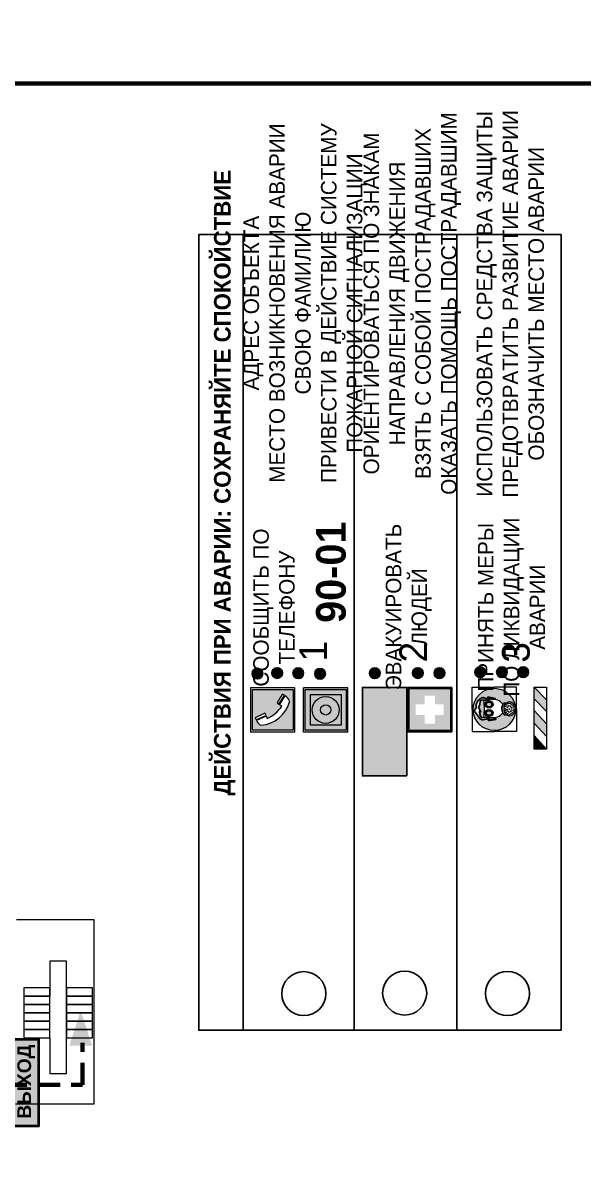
# Model space of a CAD drawing. Header units: millimetres. Extents: x 13114 to 67229, y 22859 to 38520.
# Drawn here: x 23837 to 23938.3, y 31096.8 to 31301.6 of the extents above; entities that cross this region are included whole.
import ezdxf

# ---------------------------------------------------------------- set-up
doc = ezdxf.new("R2010")
doc.units = ezdxf.units.MM
doc.linetypes.add('{ Wide Dash }', pattern=[12, 4, -2, 4, -2])
doc.layers.add('План_Штампы', color=7, linetype='Continuous')
doc.styles.add('обычный', font='arial.ttf')

# ---------------------------------------------------------------- blocks, each defined once
blk = doc.blocks.new('A$C38D26F80')
h = blk.add_hatch(color=5)
h.dxf.hatch_style = 1
h.paths.add_polyline_path([(-8.77, -4.48, 1), (-0.19, -4.48, 1)])
h.paths.add_polyline_path([(-6.75, -3.58), (-6.75, -3.31), (-6.62, -3.22), (-6.5, -3.22), (-6.42, -3.3), (-6.39, -3.28), (-6.59, -2.23), (-6.59, -2.01), (-6.38, -1.58), (-4.76, -0.4), (-4.13, -0.79, -0.362848), (-2.1, -2.1, -0.201049), (-2.17, -2.48, 0.085434), (-2.26, -3.13), (-1.9, -3.16), (-2.25, -4.7), (-2.4, -4.59), (-2.43, -4.34), (-2.36, -4.34), (-2.14, -3.34), (-2.47, -3.42), (-2.58, -1.95), (-2.77, -1.58), (-3.58, -1.52), (-3.92, -1.26), (-5.05, -1.73), (-4.87, -1.39), (-5.41, -1.6), (-5.41, -1.46), (-6.13, -1.87), (-6.18, -3.5), (-6.56, -3.47), (-6.37, -4.59), (-6.16, -4.43), (-6.16, -4.66), (-6.36, -4.79), (-6.37, -4.8), (-6.51, -4.76)], flags=16)
h.paths.add_polyline_path([(-6.51, -4.76), (-6.36, -4.79), (-6.37, -4.8)], flags=0)
h.paths.add_polyline_path([(-5.92, -2.34, 0.089508), (-2.67, -2.35), (-2.48, -3.88, -0.268602), (-3.4, -6.18, 0.262449), (-5.2, -6.18, -0.268602), (-6.11, -3.88)], flags=16)
edge = h.paths.add_edge_path(flags=16)
edge.add_ellipse((-5.19, -3.41), major_axis=(0, 0.842), ratio=0.848992, start_angle=0, end_angle=360)
edge = h.paths.add_edge_path(flags=0)
edge.add_ellipse((-5.19, -3.39), major_axis=(0, 0.665), ratio=0.853798, start_angle=0, end_angle=360)
edge = h.paths.add_edge_path(flags=0)
edge.add_ellipse((-5.19, -3.4), major_axis=(0, 0.528), ratio=0.864094, start_angle=0, end_angle=360)
edge = h.paths.add_edge_path(flags=16)
edge.add_ellipse((-3.47, -3.4), major_axis=(0, 0.842), ratio=0.848992, start_angle=0, end_angle=360)
h.paths.add_polyline_path([(-3.13, -6.45), (-3.13, -6.84, 0.383174), (-5.57, -6.85), (-5.57, -6.49, -0.369952)], flags=16)
edge = h.paths.add_edge_path(flags=0)
edge.add_ellipse((-3.47, -3.39), major_axis=(0, 0.665), ratio=0.853798, start_angle=0, end_angle=360)
edge = h.paths.add_edge_path(flags=0)
edge.add_ellipse((-3.47, -3.4), major_axis=(0, 0.528), ratio=0.864094, start_angle=0, end_angle=360)
edge = h.paths.add_edge_path(flags=16)
edge.add_ellipse((-4.34, -7.57), major_axis=(-1.48, 0), ratio=0.744955, start_angle=0, end_angle=360)
h.paths.add_polyline_path([(-5.01, -6.85, -1), (-5.15, -6.85, -1)], flags=0)
h.paths.add_polyline_path([(-5.33, -7.14, -1), (-5.47, -7.14, -1)], flags=0)
h.paths.add_polyline_path([(-4.61, -6.71, -1), (-4.74, -6.71, -1)], flags=16)
h.paths.add_polyline_path([(-5.43, -7.51, -1), (-5.57, -7.51, -1)], flags=0)
h.paths.add_polyline_path([(-4.26, -6.67, -1), (-4.4, -6.67, -1)], flags=16)
h.paths.add_polyline_path([(-4.74, -7.14, -1), (-4.88, -7.14, -1)], flags=0)
h.paths.add_polyline_path([(-4.93, -7.43, -1), (-5.07, -7.43, -1)], flags=0)
h.paths.add_polyline_path([(-4.41, -7.07, -1), (-4.54, -7.07, -1)], flags=0)
h.paths.add_polyline_path([(-5.33, -7.87, -1), (-5.46, -7.87, -1)], flags=0)
h.paths.add_polyline_path([(-3.8, -6.71, -1), (-3.94, -6.71, -1)], flags=16)
h.paths.add_polyline_path([(-4.85, -7.78, -1), (-4.98, -7.78, -1)], flags=0)
h.paths.add_polyline_path([(-3.96, -7.14, -1), (-4.1, -7.14, -1)], flags=0)
h.paths.add_polyline_path([(-4.33, -7.53, -1), (-4.47, -7.53, -1)], flags=0)
h.paths.add_polyline_path([(-5.09, -8.12, -1), (-5.23, -8.12, -1)], flags=0)
h.paths.add_polyline_path([(-3.5, -6.94, -1), (-3.64, -6.94, -1)], flags=0)
h.paths.add_polyline_path([(-4.54, -7.97, -1), (-4.68, -7.97, -1)], flags=0)
h.paths.add_polyline_path([(-3.66, -7.39, -1), (-3.8, -7.39, -1)], flags=0)
h.paths.add_polyline_path([(-4.73, -8.35, -1), (-4.86, -8.35, -1)], flags=0)
h.paths.add_polyline_path([(-4.09, -7.96, -1), (-4.23, -7.96, -1)], flags=0)
h.paths.add_polyline_path([(-3.77, -7.74, -1), (-3.91, -7.74, -1)], flags=0)
h.paths.add_polyline_path([(-3.22, -7.27, -1), (-3.35, -7.27, -1)], flags=0)
h.paths.add_polyline_path([(-4.34, -8.4, -1), (-4.47, -8.4, -1)], flags=0)
h.paths.add_polyline_path([(-3.16, -7.61, -1), (-3.3, -7.61, -1)], flags=0)
h.paths.add_polyline_path([(-3.9, -8.35, -1), (-4.04, -8.35, -1)], flags=0)
h.paths.add_polyline_path([(-3.32, -7.91, -1), (-3.46, -7.91, -1)], flags=0)
h.paths.add_polyline_path([(-3.55, -8.23, -1), (-3.69, -8.23, -1)], flags=0)
at = {"color": 5, "lineweight": 5}
for p, q in [((-4.48, 0), (-8.96, 0)), ((-8.96, 0), (-8.96, -4.48)), ((-4.48, 0), (0, 0)), ((0, 0), (0, -4.48)), ((-6.59, -2.01), (-6.38, -1.58)), ((-6.59, -2.23), (-6.59, -2.01)), ((-6.39, -3.28), (-6.59, -2.23)), ((-6.38, -1.58), (-4.76, -0.4)), ((-6.13, -1.87), (-6.18, -3.5)), ((-5.41, -1.46), (-6.13, -1.87)), ((-4.87, -1.39), (-5.41, -1.6)), ((-5.41, -1.6), (-5.41, -1.46)), ((-3.92, -1.26), (-5.05, -1.73)), ((-5.05, -1.73), (-4.87, -1.39)), ((-4.76, -0.4), (-4.13, -0.79)), ((-3.58, -1.52), (-3.92, -1.26)), ((-2.77, -1.58), (-3.58, -1.52)), ((-2.58, -1.95), (-2.77, -1.58)), ((-2.47, -3.42), (-2.58, -1.95)), ((-8.96, -8.96), (-8.96, -4.48)), ((-6.75, -3.31), (-6.62, -3.22)), ((-6.75, -3.58), (-6.75, -3.31)), ((-6.51, -4.76), (-6.75, -3.58)), ((-6.62, -3.22), (-6.5, -3.22)), ((-6.18, -3.5), (-6.56, -3.47)), ((-6.56, -3.47), (-6.37, -4.59)), ((-6.5, -3.22), (-6.42, -3.3)), ((-6.42, -3.3), (-6.39, -3.28)), ((-6.37, -4.59), (-6.16, -4.43)), ((-6.16, -4.43), (-6.16, -4.66)), ((-5.92, -2.34), (-6.11, -3.88)), ((-2.67, -2.34), (-2.48, -3.88)), ((-2.14, -3.34), (-2.47, -3.42)), ((-2.43, -4.34), (-2.4, -4.59)), ((-2.43, -4.34), (-2.36, -4.34)), ((-2.4, -4.59), (-2.25, -4.7)), ((-2.36, -4.34), (-2.14, -3.34)), ((-1.9, -3.16), (-2.26, -3.13)), ((-2.25, -4.7), (-1.9, -3.16)), ((0, -8.96), (0, -4.48)), ((-6.37, -4.8), (-6.51, -4.76)), ((-6.16, -4.66), (-6.37, -4.8)), ((-5.57, -6.49), (-5.57, -6.85)), ((-3.13, -6.45), (-3.13, -6.84)), ((-4.48, -8.96), (-8.96, -8.96)), ((-4.48, -8.96), (0, -8.96))]:
    blk.add_line(p, q, dxfattribs=at)
at = {"color": 5}
for p, q in [((-6.59, -2.01), (-6.38, -1.58)), ((-6.59, -2.23), (-6.59, -2.01)), ((-6.39, -3.28), (-6.59, -2.23)), ((-6.38, -1.58), (-4.76, -0.4)), ((-6.13, -1.87), (-6.18, -3.5)), ((-5.41, -1.46), (-6.13, -1.87)), ((-4.87, -1.39), (-5.41, -1.6)), ((-5.41, -1.6), (-5.41, -1.46)), ((-3.92, -1.26), (-5.05, -1.73)), ((-5.05, -1.73), (-4.87, -1.39)), ((-4.76, -0.4), (-4.13, -0.79)), ((-3.58, -1.52), (-3.92, -1.26)), ((-2.77, -1.58), (-3.58, -1.52)), ((-2.58, -1.95), (-2.77, -1.58)), ((-2.47, -3.42), (-2.58, -1.95)), ((-6.75, -3.31), (-6.62, -3.22)), ((-6.75, -3.58), (-6.75, -3.31)), ((-6.51, -4.76), (-6.75, -3.58)), ((-6.62, -3.22), (-6.5, -3.22)), ((-6.18, -3.5), (-6.56, -3.47)), ((-6.56, -3.47), (-6.37, -4.59)), ((-6.5, -3.22), (-6.42, -3.3)), ((-6.42, -3.3), (-6.39, -3.28)), ((-6.37, -4.59), (-6.16, -4.43)), ((-6.16, -4.43), (-6.16, -4.66)), ((-2.14, -3.34), (-2.47, -3.42)), ((-2.4, -4.59), (-2.43, -4.34)), ((-2.43, -4.34), (-2.36, -4.34)), ((-2.25, -4.7), (-2.4, -4.59)), ((-2.36, -4.34), (-2.14, -3.34)), ((-2.26, -3.13), (-1.9, -3.16)), ((-1.9, -3.16), (-2.25, -4.7)), ((-6.37, -4.8), (-6.51, -4.76)), ((-6.36, -4.79), (-6.51, -4.76)), ((-6.16, -4.66), (-6.37, -4.8)), ((-6.16, -4.66), (-6.36, -4.79))]:
    blk.add_line(p, q, dxfattribs=at)
at = {"color": 5, "lineweight": 5}
for centre, radius in [((-4.48, -4.48), 4.29), ((-5.08, -6.85), 0.0678), ((-4.67, -6.71), 0.0678), ((-4.33, -6.67), 0.0678), ((-3.87, -6.71), 0.0678), ((-3.57, -6.94), 0.0678), ((-5.5, -7.51), 0.0678), ((-5.4, -7.14), 0.0678), ((-5.4, -7.87), 0.0678), ((-5.16, -8.12), 0.0678), ((-5, -7.43), 0.0678), ((-4.91, -7.78), 0.0678), ((-4.81, -7.14), 0.0678), ((-4.79, -8.35), 0.0678), ((-4.61, -7.97), 0.0678), ((-4.47, -7.07), 0.0678), ((-4.4, -7.53), 0.0678), ((-4.4, -8.4), 0.0678), ((-4.16, -7.96), 0.0678), ((-4.03, -7.14), 0.0678), ((-3.97, -8.35), 0.0678), ((-3.84, -7.74), 0.0678), ((-3.73, -7.39), 0.0678), ((-3.62, -8.23), 0.0678), ((-3.39, -7.91), 0.0678), ((-3.28, -7.27), 0.0678), ((-3.23, -7.61), 0.0678)]:
    blk.add_circle(centre, radius, dxfattribs=at)
at = {"color": 5}
for centre, radius, start, end in [((-3.89, -2.66), 1.88, 17.387, 97.1599), ((-2.6, -2.2), 0.511, 326.3906, 11.8614), ((-0.35, -3.07), 1.91, 162.2553, 181.7878)]:
    blk.add_arc(centre, radius, start, end, dxfattribs=at)
at = {"color": 5, "lineweight": 5}
for centre, radius, start, end in [((-2.6, -2.2), 0.513, 326.4781, 11.7739), ((-3.66, -4.24), 2.47, 171.573, 231.7124), ((-4.28, 6.66), 9.15, 259.6987, 280.1569), ((-4.93, -4.24), 2.47, 308.2876, 8.427), ((-0.47, -3.05), 1.79, 161.5846, 182.4584), ((-4.33, -7.88), 1.87, 50.358, 131.5662), ((-4.34, -8.2), 1.82, 48.4943, 132.3565), ((-4.3, -7.78), 1.83, 60.5889, 119.4111)]:
    blk.add_arc(centre, radius, start, end, dxfattribs=at)
for centre, major_axis, ratio in [((-5.19, -3.41), (0, 0.842), 0.848992), ((-5.19, -3.39), (0, 0.665), 0.853798), ((-5.19, -3.4), (0, 0.528), 0.864094), ((-3.47, -3.4), (0, 0.842), 0.848992), ((-3.47, -3.39), (0, 0.665), 0.853798), ((-3.47, -3.4), (0, 0.528), 0.864094), ((-4.34, -7.57), (-1.48, 0), 0.744955)]:
    blk.add_ellipse(centre, major_axis=major_axis, ratio=ratio, dxfattribs=at)
blk = doc.blocks.new('A$C47DD6509')
at = {"lineweight": 5}
for points in [[(-8.69, 0), (-11.19, 0), (-11.19, -2.22)], [(-4.22, 0), (-6.45, 0), (-8.91, -2.22), (-6.61, -2.22)], [(0, 0), (-2.09, 0), (-4.36, -2.22), (-2.29, -2.22)]]:
    blk.add_hatch(color=242, dxfattribs=at).paths.add_polyline_path(points)
at = {"color": 242, "lineweight": 5}
for p, q in [((-11.19, -2.22), (-8.69, 0)), ((-11.19, -2.22), (-11.19, 0)), ((-11.19, 0), (-8.69, 0)), ((-11.19, 0), (0, 0)), ((-8.91, -2.22), (-6.45, 0)), ((-6.61, -2.22), (-4.22, 0)), ((-4.36, -2.22), (-2.09, 0)), ((-2.29, -2.22), (0, 0)), ((0, 0), (0, -2.22)), ((0, -2.22), (-11.19, -2.22))]:
    blk.add_line(p, q, dxfattribs=at)
blk = doc.blocks.new('A$C32E8229D')
at = {"true_color": 0xffffff}
blk.add_hatch(color=7, dxfattribs=at).paths.add_polyline_path([(0, 0), (0, -8), (16, -8), (16, 0)])
h = blk.add_hatch(color=126)
h.paths.add_polyline_path([(0.2, -0.2), (15.8, -0.2), (15.8, -7.8), (0.2, -7.8)])
h.paths.add_polyline_path([(13.49, -2.05), (12.08, -2.05), (11.37, -2.63, 0.162397), (11.29, -2.84), (11.29, -3.63), (10.35, -3.63), (10.35, -4.05), (11.68, -4.05), (11.68, -3.48), (12.26, -4.28), (11.29, -5.1), (11.29, -6.78), (11.85, -6.78), (11.85, -5.44), (12.8, -4.64), (12.8, -5.94), (14.46, -5.94), (14.46, -5.39), (13.45, -5.39), (13.45, -3.97), (12.46, -2.59), (13.15, -2.59), (13.69, -3.34), (14.18, -3)], flags=16)
h.paths.add_polyline_path([(10.74, -1.82, 1), (11.8, -1.82, 1)], flags=16)
h.paths.add_polyline_path([(9.39, -3.59), (5.99, -3.59), (6.56, -3.03), (5.91, -3.03), (5.1, -3.83), (5.91, -4.64), (6.56, -4.64), (5.99, -4.09), (9.39, -4.09)], flags=16)
h.paths.add_polyline_path([(4.29, -1.08), (1.72, -1.08), (1.72, -6.6), (4.29, -6.6)], flags=16)
at = {"color": 126}
blk.add_lwpolyline([(16, -8), (0, -8), (0, 0), (16, 0)], close=True, dxfattribs=at)
blk = doc.blocks.new('A$C18900ED3')
h = blk.add_hatch(color=126)
h.paths.add_polyline_path([(-0.18, -0.18), (-7.02, -0.18), (-7.02, -7.02), (-0.18, -7.02)])
h.paths.add_polyline_path([(-5.89, -4.46), (-5.89, -2.77), (-4.46, -2.77), (-4.46, -1.31), (-2.77, -1.31), (-2.77, -2.77), (-1.33, -2.77), (-1.33, -4.46), (-2.77, -4.46), (-2.77, -5.89), (-4.46, -5.89), (-4.46, -4.46)], flags=16)
at = {"color": 126}
for p, q in [((-7.2, 0), (-7.2, -7.2)), ((0, 0), (-7.2, 0)), ((0, -7.2), (0, 0)), ((-7.02, -7.02), (-7.02, -0.18)), ((-7.02, -0.18), (-0.18, -0.18)), ((-0.18, -0.18), (-0.18, -7.02)), ((-7.2, -7.2), (0, -7.2)), ((-0.18, -7.02), (-7.02, -7.02))]:
    blk.add_line(p, q, dxfattribs=at)
blk = doc.blocks.new('A$C456E1F9C')
at = {"lineweight": 5}
h = blk.add_hatch(color=242, dxfattribs=at)
h.paths.add_polyline_path([(0.51, -1.47), (0.51, -13.26), (12.29, -13.26), (12.29, -1.47)])
h.paths.add_polyline_path([(5.42, -4.95, -0.254479), (4.78, -5.4), (3.52, -2.53, -0.209735), (4.23, -2.4)], flags=16)
h.paths.add_polyline_path([(8.53, -8.6), (10.87, -10.17), (10.54, -10.76), (8.03, -9.13, -0.192251)], flags=16)
h.paths.add_polyline_path([(4.61, -5.49, 0.005518), (3.87, -5.72, 0.128647), (7.49, -10.01, 0.00809), (7.83, -9.33), (10.47, -10.97, -0.16736), (8.99, -12.25, -0.327862), (1.95, -3.95, -0.166952), (3.36, -2.62)], flags=16)
at = {"color": 242, "lineweight": 5}
for p, q in [((0, -13.77), (0, -0.97)), ((12.8, -0.97), (0, -0.97)), ((4.61, -5.49), (3.36, -2.62)), ((3.52, -2.53), (4.78, -5.4)), ((4.23, -2.4), (5.42, -4.95)), ((12.8, -13.77), (12.8, -0.97)), ((7.83, -9.33), (10.47, -10.97)), ((8.03, -9.13), (10.54, -10.76)), ((10.81, -10.12), (8.53, -8.6)), ((10.54, -10.76), (10.8, -10.3)), ((10.8, -10.3), (10.81, -10.12)), ((0, -13.77), (12.8, -13.77))]:
    blk.add_line(p, q, dxfattribs=at)
blk.add_lwpolyline([(0.51, -1.47), (12.29, -1.47), (12.29, -13.26), (0.51, -13.26)], close=True, dxfattribs=at)
for centre, radius, start, end in [((4.59, -5.34), 2.99, 114.2845, 152.1974), ((4.02, -3.27), 0.891, 76.3284, 123.7092), ((11.12, -3.31), 9.19, 183.9915, 256.6009), ((14.98, -39.1), 35.17, 107.1487, 108.4135), ((13.86, -0.94), 11.08, 205.5536, 234.8762), ((4.68, -4.59), 0.824, 276.9621, 334.0723), ((-13.31, 0.8), 23.44, 332.5487, 334.4027), ((8.94, -9.5), 0.989, 114.4092, 157.9388), ((7.87, -9.46), 3, 291.9291, 329.9329)]:
    blk.add_arc(centre, radius, start, end, dxfattribs=at)
blk = doc.blocks.new('A$C54414219')
at = {"true_color": 0xffffff}
h = blk.add_hatch(color=7, dxfattribs=at)
h.paths.add_polyline_path([(2.39, -9.45), (2.39, -18.3), (11.23, -18.3), (11.23, -9.45)], flags=0)
h.paths.add_polyline_path([(10.71, -13.87, -1), (2.92, -13.87, -1)], flags=0)
h.paths.add_polyline_path([(8.3, -13.87, -1), (5.33, -13.87, -1)], flags=0)
h.paths.add_polyline_path([(0.41, -7.47), (0.41, -20.27), (13.21, -20.27), (13.21, -7.47)])
h.paths.add_polyline_path([(0.92, -19.77), (12.71, -19.77), (12.71, -7.98), (0.92, -7.98)], flags=16)
h.paths.add_polyline_path([(11.23, -9.45), (11.23, -18.3), (2.39, -18.3), (2.39, -9.45)], flags=0)
at = {"lineweight": 5}
h = blk.add_hatch(color=242, dxfattribs=at)
h.paths.add_polyline_path([(12.71, -7.98), (0.92, -7.98), (0.92, -19.77), (12.71, -19.77)])
h.paths.add_polyline_path([(11.23, -18.3), (2.39, -18.3), (2.39, -9.45), (11.23, -9.45)], flags=16)
h.paths.add_polyline_path([(10.71, -13.87, -1), (2.92, -13.87, -1)], flags=0)
h.paths.add_polyline_path([(8.3, -13.87, -1), (5.33, -13.87, -1)], flags=0)
at = {"true_color": 0xffffff}
h = blk.add_hatch(color=7, dxfattribs=at)
h.paths.add_polyline_path([(2.39, -9.45), (2.39, -18.3), (11.23, -18.3), (11.23, -9.45)])
h.paths.add_polyline_path([(10.71, -13.87, -1), (2.92, -13.87, -1)], flags=16)
h.paths.add_polyline_path([(8.3, -13.87, -1), (5.33, -13.87, -1)], flags=0)
at = {"lineweight": 5}
h = blk.add_hatch(color=242, dxfattribs=at)
h.paths.add_polyline_path([(2.92, -13.87, 1), (10.71, -13.87, 1)])
h.paths.add_polyline_path([(8.3, -13.87, -1), (5.33, -13.87, -1)], flags=16)
at = {"color": 242, "lineweight": 5}
for p, q in [((0.41, -20.27), (0.41, -7.47)), ((0.41, -7.47), (13.21, -7.47)), ((0.41, -7.47), (13.21, -7.47)), ((13.21, -20.27), (13.21, -7.47)), ((0.41, -20.27), (13.21, -20.27))]:
    blk.add_line(p, q, dxfattribs=at)
for points in [[(0.92, -7.98), (12.71, -7.98), (12.71, -19.77), (0.92, -19.77)], [(2.39, -9.45), (11.23, -9.45), (11.23, -18.3), (2.39, -18.3)]]:
    blk.add_lwpolyline(points, close=True, dxfattribs=at)
for radius in [3.89, 1.49]:
    blk.add_circle((6.81, -13.87), radius, dxfattribs=at)
blk = doc.blocks.new('A$C41C009D9')
at = {"true_color": 0xffffff}
blk.add_hatch(color=7, dxfattribs=at).paths.add_polyline_path([(0, 8), (-16, 8), (-16, 0), (0, 0)])
h = blk.add_hatch(color=126)
h.dxf.hatch_style = 1
h.paths.add_polyline_path([(-15.8, 7.8), (-15.8, 0.2), (-0.2, 0.2), (-0.2, 7.8)])
at = {"color": 126}
for points in [[(-16, 0), (0, 0), (0, 8), (-16, 8)], [(-16, 0), (0, 0), (0, 8), (-16, 8)], [(-15.8, 7.8), (-0.2, 7.8), (-0.2, 0.2), (-15.8, 0.2)]]:
    blk.add_lwpolyline(points, close=True, dxfattribs=at)
at = {"color": 7, "true_color": 0xffffff, "insert": (-15.8, 7.3), "char_height": 2.5, "width": 15.5999, "attachment_point": 1, "style": 'обычный'}
blk.add_mtext('\\pi1.6133;{\\fArial|b1|i0|c204|p34;\\H0.8x;\\W0.8;аварийный\\H1.25x;\\W1;\\P\\pi1.2327;ВЫХОД}', dxfattribs=at)

msp = doc.modelspace()

# ---------------------------------------------------------------- hatches: boundary and pattern name
at = {"lineweight": 0}
h = msp.add_hatch(color=256, dxfattribs=at)
h.dxf.hatch_style = 1
h.paths.add_polyline_path([(23879.42, 31183.03, 1), (23879.42, 31184.96, 1)])
h = msp.add_hatch(color=256, dxfattribs=at)
h.dxf.hatch_style = 1
h.paths.add_polyline_path([(23883, 31183.13, 1), (23883, 31185.06, 1)])
h = msp.add_hatch(color=256, dxfattribs=at)
h.dxf.hatch_style = 1
h.paths.add_polyline_path([(23886.81, 31183.09, 1), (23886.81, 31185.02, 1)])
h = msp.add_hatch(color=256, dxfattribs=at)
h.dxf.hatch_style = 1
h.paths.add_polyline_path([(23890.74, 31183.01, 1), (23890.74, 31184.94, 1)])
h = msp.add_hatch(color=256, dxfattribs=at)
h.dxf.hatch_style = 1
h.paths.add_polyline_path([(23900.63, 31183.09, 1), (23900.63, 31185.03, 1)])
h = msp.add_hatch(color=256, dxfattribs=at)
h.dxf.hatch_style = 1
h.paths.add_polyline_path([(23908.41, 31183.13, 1), (23908.41, 31185.07, 1)])
h = msp.add_hatch(color=256, dxfattribs=at)
h.dxf.hatch_style = 1
h.paths.add_polyline_path([(23912.31, 31183.13, 1), (23912.31, 31185.06, 1)])
h = msp.add_hatch(color=256, dxfattribs=at)
h.dxf.hatch_style = 1
h.paths.add_polyline_path([(23919.67, 31183.28, 1), (23919.67, 31185.22, 1)])
h = msp.add_hatch(color=256, dxfattribs=at)
h.dxf.hatch_style = 1
h.paths.add_polyline_path([(23923.61, 31183.28, 1), (23923.61, 31185.21, 1)])
h = msp.add_hatch(color=256, dxfattribs=at)
h.dxf.hatch_style = 1
h.paths.add_polyline_path([(23927.45, 31183.28, 1), (23927.45, 31185.21, 1)])

# ---------------------------------------------------------------- linework, layer by layer
at = {"color": 1, "lineweight": 100}
for points in [[(23439.09, 31685.6), (24039.09, 31685.6), (24039.09, 31290.6), (23439.09, 31290.6)], [(23439.09, 31290.6), (24039.09, 31290.6), (24039.09, 30895.6), (23439.09, 30895.6)]]:
    msp.add_lwpolyline(points, close=True, dxfattribs=at)
for points in [[(23876.88, 31119.55), (23876.88, 31263.31), (23868.83, 31263.31), (23868.83, 31119.55)], [(23876.88, 31119.55), (23876.88, 31263.31), (23934.28, 31263.31), (23934.28, 31119.55)]]:
    msp.add_lwpolyline(points, close=True)
for points in [[(23896.88, 31177.96), (23896.88, 31119.55), (23896.88, 31263.31)], [(23915.45, 31177.96), (23915.45, 31119.55), (23915.45, 31263.31)]]:
    msp.add_lwpolyline(points)
at = {"lineweight": 0}
for points in [[(23835.9, 31139.57), (23849.88, 31139.57), (23849.88, 31106.2), (23835.7, 31106.2)], [(23841.91, 31118.21), (23841.91, 31111.75), (23844.96, 31111.75), (23844.96, 31132.06), (23841.91, 31132.06), (23841.91, 31125.7)]]:
    msp.add_lwpolyline(points, dxfattribs=at)
for points in [[(23837.2, 31125.7), (23841.91, 31125.7), (23841.91, 31127.2), (23837.2, 31127.2)], [(23844.96, 31125.7), (23849.66, 31125.7), (23849.66, 31127.2), (23844.96, 31127.2)], [(23837.2, 31124.2), (23841.91, 31124.2), (23841.91, 31125.7), (23837.2, 31125.7)], [(23844.96, 31124.2), (23849.66, 31124.2), (23849.66, 31125.7), (23844.96, 31125.7)], [(23837.2, 31122.7), (23841.91, 31122.7), (23841.91, 31124.2), (23837.2, 31124.2)], [(23844.96, 31122.7), (23849.66, 31122.7), (23849.66, 31124.2), (23844.96, 31124.2)], [(23837.2, 31121.21), (23841.91, 31121.21), (23841.91, 31122.7), (23837.2, 31122.7)], [(23837.2, 31119.71), (23841.91, 31119.71), (23841.91, 31121.21), (23837.2, 31121.21)], [(23844.96, 31121.21), (23849.66, 31121.21), (23849.66, 31122.7), (23844.96, 31122.7)], [(23844.96, 31119.71), (23849.66, 31119.71), (23849.66, 31121.21), (23844.96, 31121.21)], [(23837.2, 31118.21), (23841.91, 31118.21), (23841.91, 31119.71), (23837.2, 31119.71)], [(23844.96, 31118.21), (23849.66, 31118.21), (23849.66, 31119.71), (23844.96, 31119.71)]]:
    msp.add_lwpolyline(points, close=True, dxfattribs=at)
at = {"color": 126, "linetype": '{ Wide Dash }', "lineweight": 100, "true_color": 0x008754}
msp.add_lwpolyline([(23815.76, 31109.67), (23847.82, 31109.67), (23847.82, 31117.28)], dxfattribs=at)
for centre, radius in [((23879.42, 31183.99), 0.966), ((23883, 31184.1), 0.966), ((23886.81, 31184.06), 0.966), ((23890.74, 31183.97), 0.966), ((23900.63, 31184.06), 0.966), ((23908.41, 31184.1), 0.966), ((23912.31, 31184.09), 0.966), ((23919.67, 31184.25), 0.966), ((23923.61, 31184.24), 0.966), ((23927.45, 31184.25), 0.966), ((23887.8, 31126.17), 3.98), ((23906.03, 31126.27), 3.98), ((23924.61, 31126.2), 3.98)]:
    msp.add_circle(centre, radius)
at = {"layer": 'План_Штампы', "color": 126, "true_color": 0x008754}
msp.add_solid([(23849.57, 31116.78), (23845.47, 31116.79), (23847.5, 31123.08)], dxfattribs=at)

# ---------------------------------------------------------------- block references
at = {"rotation": 89.99999999999999}
for name, p, xscale, yscale, zscale in [('A$C456E1F9C', (23877.6, 31173.44), 0.625, 0.625, 0.625), ('A$C54414219', (23883.09, 31173.18), 0.625, 0.625, 0.625), ('A$C18900ED3', (23906.56, 31181.5), 1.111111111007631, 1.111111111007631, 1.111111111007631), ('A$C38D26F80', (23918.23, 31181.52), 0.8928571427240968, 0.8928571427240968, 0.8928571427240968), ('A$C41C009D9', (23839.99, 31118.03), 0.9920000000000002, 0.9920000000000002, 0.9920000000000002)]:
    msp.add_blockref(name, p, dxfattribs=dict(at, xscale=xscale, yscale=yscale, zscale=zscale))
at = {"xscale": -1, "rotation": 90}
msp.add_blockref('A$C32E8229D', (23898.41, 31181.5), dxfattribs=at)
at = {"color": 242, "true_color": 0xc1121c, "rotation": 89.99999999999999}
msp.add_blockref('A$C47DD6509', (23929.44, 31181.52), dxfattribs=at)

# ---------------------------------------------------------------- texts
at = {"lineweight": 0, "attachment_point": 5, "rotation": 90, "style": 'обычный'}
for s, insert, char_height, width in [('\\pi-8.4,l8.4,t8.4;{\\fProxima Nova Rg|b0|i0|c204|p2;ОРИЕНТИРОВАТЬСЯ ПО ЗНАКАМ \\PНАПРАВЛЕНИЯ ДВИЖЕНИЯ\\PВЗЯТЬ С СОБОЙ ПОСТРАДАВШИХ\\PОКАЗАТЬ ПОМОЩЬ ПОСТРАДАВШИМ}', (23907.41, 31250.87), 2.8, 126.6484), ('\\pi-8.4,l8.4,t8.4;{\\fProxima Nova Rg|b0|i0|c204|p2;ИСПОЛЬЗОВАТЬ СРЕДСТВА ЗАЩИТЫ \\PПРЕДОТВРАТИТЬ РАЗВИТИЕ АВАРИИ\\PОБОЗНАЧИТЬ МЕСТО АВАРИИ}', (23925.14, 31250.81), 2.8, 126.6484), ('\\pi-8.4,l8.4,t8.4;{\\fProxima Nova Rg|b0|i0|c204|p2;АДРЕС ОБЪЕКТА\\PМЕСТО ВОЗНИКНОВЕНИЯ АВАРИИ\\PСВОЮ ФАМИЛИЮ\\PПРИВЕСТИ В ДЕЙСТВИЕ СИСТЕМУ \\PПОЖАРНОЙ СИГНАЛИЗАЦИИ}', (23888.05, 31250.94), 2.8, 126.6484), ('{\\fProxima Nova Rg|b1|i0|c204|p2;ДЕЙСТВИЯ ПРИ АВАРИИ: СОХРАНЯЙТЕ СПОКОЙСТВИЕ\\H1.6644x; }', (23873.52, 31218.49), 3, 175.1736), ('{\\fProxima Nova Rg|b1|i0|c204|p2;\\H1.0714x;90-01\\fProxima Nova Rg|b0|i0|c204|p2;\\H0.93331x; \\H1.3449x; }', (23892.74, 31202.32), 5, 126.6484), ('{\\fProxima Nova Rg|b0|i0|c204|p2;ПРИНЯТЬ МЕРЫ \\PПО ЛИКВИДАЦИИ \\PАВАРИИ}', (23925.33, 31195.99), 2.8, 126.6484), ('{\\fProxima Nova Rg|b0|i0|c204|p2;СООБЩИТЬ ПО \\PТЕЛЕФОНУ}', (23882.43, 31195.93), 2.8, 126.6484), ('{\\fProxima Nova Rg|b0|i0|c204|p2;ЭВАКУИРОВАТЬ \\PЛЮДЕЙ}', (23906.75, 31196.03), 2.8, 126.6484), ('{\\fProxima Nova Rg|b0|i0|c204|p2;1\\H1.1667x; }', (23889.5, 31188.03), 5, 126.6484), ('{\\fProxima Nova Rg|b0|i0|c204|p2;2\\H1.1967x; }', (23907.58, 31187.88), 5, 126.6484), ('{\\fProxima Nova Rg|b0|i0|c204|p2;3\\H1.1967x; }', (23926.16, 31187.82), 5, 126.6484)]:
    msp.add_mtext(s, dxfattribs=dict(at, insert=insert, char_height=char_height, width=width))

doc.saveas('drawing.dxf')
